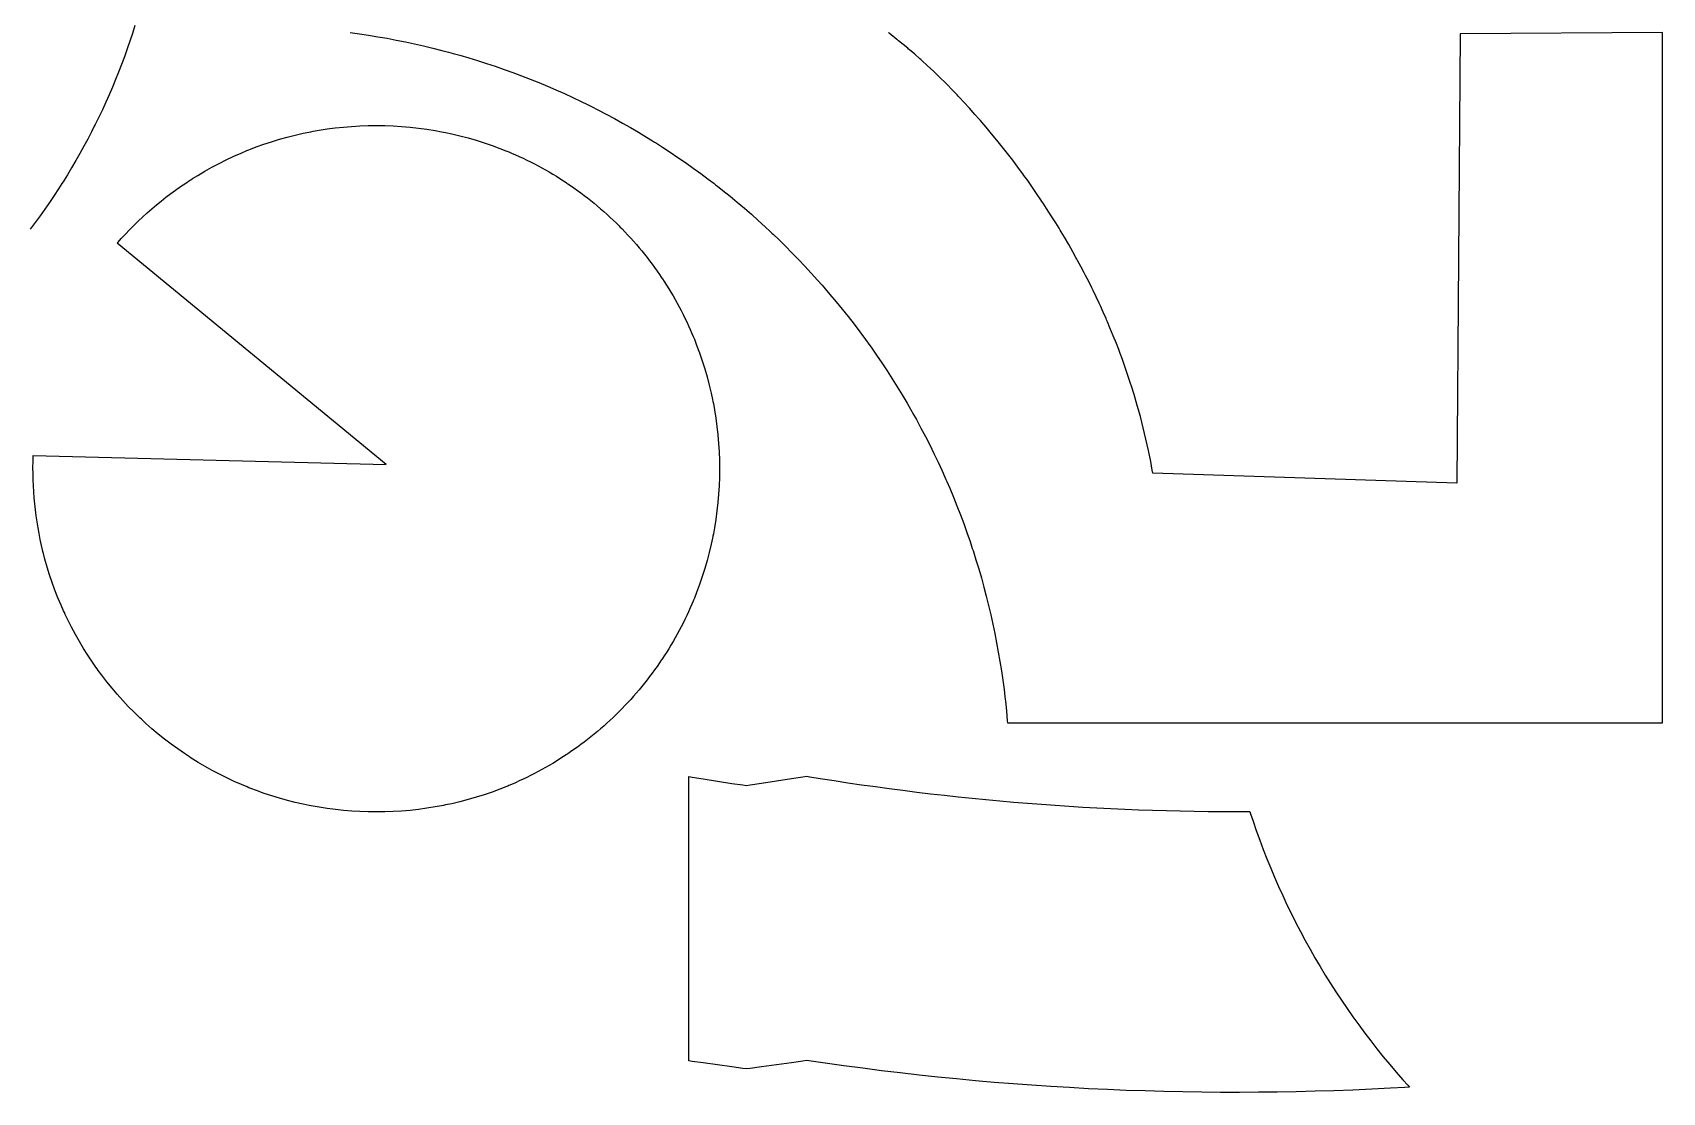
# Model space of a CAD drawing. Extents: x 0 to 1082, y 0 to 2376.
# Drawn here: x 455 to 1069, y 772 to 1171 of the extents above; entities that cross this region are included whole.
import ezdxf

# ---------------------------------------------------------------- set-up
doc = ezdxf.new("R2010")
doc.units = 0
doc.header["$MEASUREMENT"] = 0
doc.layers.get('0').update_dxf_attribs({"true_color": 0xffffff})

msp = doc.modelspace()

# ---------------------------------------------------------------- linework, layer by layer
at = {"color": 0}
for p, q in [((493.358, 1173.6), (492.419, 1170.65)), ((491.446, 1167.72), (490.435, 1164.8)), ((492.419, 1170.65), (491.446, 1167.72)), ((574.418, 1171), (577.904, 1170.52)), ((577.904, 1170.52), (581.383, 1169.99)), ((581.383, 1169.99), (584.856, 1169.43)), ((584.856, 1169.43), (588.321, 1168.82)), ((588.321, 1168.82), (591.778, 1168.17)), ((591.778, 1168.17), (595.228, 1167.48)), ((595.228, 1167.48), (598.669, 1166.74)), ((598.669, 1166.74), (602.103, 1165.97)), ((777.526, 1170.76), (777.236, 1170.99)), ((780.417, 1168.43), (777.526, 1170.76)), ((780.704, 1168.19), (780.417, 1168.43)), ((781.049, 1167.91), (780.704, 1168.19)), ((784.488, 1165.06), (781.049, 1167.91)), ((992.594, 1170.51), (991.325, 1001.19)), ((1068.82, 1170.96), (992.594, 1170.51)), ((1068.82, 910.864), (1068.82, 1170.96)), ((489.387, 1161.89), (488.306, 1159)), ((490.435, 1164.8), (489.387, 1161.89)), ((602.103, 1165.97), (605.526, 1165.15)), ((605.526, 1165.15), (608.94, 1164.28)), ((608.94, 1164.28), (611.494, 1163.61)), ((611.494, 1163.61), (612.344, 1163.38)), ((612.344, 1163.38), (613.19, 1163.15)), ((613.19, 1163.15), (615.721, 1162.44)), ((615.721, 1162.44), (619.085, 1161.46)), ((619.085, 1161.46), (622.435, 1160.44)), ((784.829, 1164.78), (784.488, 1165.06)), ((785.219, 1164.45), (784.829, 1164.78)), ((784.829, 1164.78), (784.829, 1164.78)), ((787.15, 1162.8), (785.219, 1164.45)), ((789.057, 1161.13), (787.15, 1162.8)), ((789.435, 1160.79), (789.057, 1161.13)), ((789.86, 1160.41), (789.435, 1160.79)), ((487.189, 1156.12), (486.036, 1153.25)), ((488.306, 1159), (487.189, 1156.12)), ((622.435, 1160.44), (625.771, 1159.38)), ((625.771, 1159.38), (629.094, 1158.27)), ((629.094, 1158.27), (632.404, 1157.13)), ((632.404, 1157.13), (635.699, 1155.94)), ((635.699, 1155.94), (638.978, 1154.72)), ((638.978, 1154.72), (642.242, 1153.45)), ((791.967, 1158.48), (789.86, 1160.41)), ((794.05, 1156.53), (791.967, 1158.48)), ((794.463, 1156.13), (794.05, 1156.53)), ((794.839, 1155.78), (794.463, 1156.13)), ((796.706, 1153.97), (794.839, 1155.78)), ((484.847, 1150.4), (483.625, 1147.56)), ((486.036, 1153.25), (484.847, 1150.4)), ((642.242, 1153.45), (645.49, 1152.14)), ((645.49, 1152.14), (648.722, 1150.8)), ((648.722, 1150.8), (651.939, 1149.41)), ((651.939, 1149.41), (655.137, 1147.99)), ((798.554, 1152.14), (796.706, 1153.97)), ((798.921, 1151.77), (798.554, 1152.14)), ((799.306, 1151.39), (798.921, 1151.77)), ((801.215, 1149.44), (799.306, 1151.39)), ((803.106, 1147.48), (801.215, 1149.44)), ((482.367, 1144.73), (481.074, 1141.93)), ((483.625, 1147.56), (482.367, 1144.73)), ((655.137, 1147.99), (658.321, 1146.52)), ((658.321, 1146.52), (661.485, 1145.02)), ((661.485, 1145.02), (663.847, 1143.87)), ((663.847, 1143.87), (664.632, 1143.48)), ((664.632, 1143.48), (665.417, 1143.09)), ((665.417, 1143.09), (667.764, 1141.89)), ((803.481, 1147.08), (803.106, 1147.48)), ((804.019, 1146.52), (803.481, 1147.08)), ((805.624, 1144.8), (804.019, 1146.52)), ((807.739, 1142.49), (805.624, 1144.8)), ((809.831, 1140.16), (807.739, 1142.49)), ((478.383, 1136.36), (478.037, 1135.66)), ((478.728, 1137.05), (478.383, 1136.36)), ((479.746, 1139.13), (478.728, 1137.05)), ((481.074, 1141.93), (479.746, 1139.13)), ((581.171, 1135.93), (583.49, 1135.97)), ((583.49, 1135.97), (584.264, 1135.97)), ((584.264, 1135.97), (585.061, 1135.97)), ((585.061, 1135.97), (587.456, 1135.93)), ((667.764, 1141.89), (670.878, 1140.27)), ((670.878, 1140.27), (673.969, 1138.61)), ((673.969, 1138.61), (677.04, 1136.91)), ((677.04, 1136.91), (680.09, 1135.17)), ((811.382, 1138.4), (809.831, 1140.16)), ((811.894, 1137.81), (811.382, 1138.4)), ((812.422, 1137.2), (811.894, 1137.81)), ((813.994, 1135.36), (812.422, 1137.2)), ((475.551, 1130.85), (474.085, 1128.12)), ((476.985, 1133.59), (475.551, 1130.85)), ((478.037, 1135.66), (476.985, 1133.59)), ((541.94, 1128.91), (544.846, 1129.87)), ((544.846, 1129.87), (547.774, 1130.77)), ((547.774, 1130.77), (550.722, 1131.59)), ((550.722, 1131.59), (553.689, 1132.34)), ((553.689, 1132.34), (556.674, 1133.03)), ((556.674, 1133.03), (558.924, 1133.49)), ((558.924, 1133.49), (559.676, 1133.64)), ((559.676, 1133.64), (560.436, 1133.78)), ((560.436, 1133.78), (562.721, 1134.18)), ((562.721, 1134.18), (565.776, 1134.66)), ((565.776, 1134.66), (568.842, 1135.06)), ((568.842, 1135.06), (571.915, 1135.38)), ((571.915, 1135.38), (574.994, 1135.64)), ((574.994, 1135.64), (578.081, 1135.82)), ((578.081, 1135.82), (581.171, 1135.93)), ((587.456, 1135.93), (590.644, 1135.81)), ((590.644, 1135.81), (593.828, 1135.62)), ((593.828, 1135.62), (597.006, 1135.35)), ((597.006, 1135.35), (600.175, 1135)), ((600.175, 1135), (603.336, 1134.57)), ((603.336, 1134.57), (606.486, 1134.07)), ((606.486, 1134.07), (608.843, 1133.64)), ((608.843, 1133.64), (609.625, 1133.49)), ((609.625, 1133.49), (610.401, 1133.33)), ((610.401, 1133.33), (612.719, 1132.83)), ((612.719, 1132.83), (615.796, 1132.11)), ((615.796, 1132.11), (618.851, 1131.31)), ((618.851, 1131.31), (621.886, 1130.43)), ((621.886, 1130.43), (624.899, 1129.48)), ((680.09, 1135.17), (683.119, 1133.4)), ((683.119, 1133.4), (686.125, 1131.59)), ((686.125, 1131.59), (688.367, 1130.21)), ((688.367, 1130.21), (689.11, 1129.74)), ((816.068, 1132.89), (813.994, 1135.36)), ((818.114, 1130.4), (816.068, 1132.89)), ((819.632, 1128.52), (818.114, 1130.4)), ((472.585, 1125.41), (471.051, 1122.72)), ((474.085, 1128.12), (472.585, 1125.41)), ((527.769, 1123.05), (530.549, 1124.36)), ((530.549, 1124.36), (533.36, 1125.6)), ((533.36, 1125.6), (535.486, 1126.49)), ((535.486, 1126.49), (536.2, 1126.77)), ((536.2, 1126.77), (536.911, 1127.06)), ((536.911, 1127.06), (539.058, 1127.87)), ((539.058, 1127.87), (541.94, 1128.91)), ((624.899, 1129.48), (627.886, 1128.45)), ((627.886, 1128.45), (630.85, 1127.35)), ((630.85, 1127.35), (633.056, 1126.48)), ((633.056, 1126.48), (633.786, 1126.18)), ((633.786, 1126.18), (634.153, 1126.03)), ((634.153, 1126.03), (635.247, 1125.56)), ((635.247, 1125.56), (636.701, 1124.93)), ((636.701, 1124.93), (638.147, 1124.28)), ((638.147, 1124.28), (639.583, 1123.61)), ((689.11, 1129.74), (689.853, 1129.27)), ((689.853, 1129.27), (692.071, 1127.85)), ((692.071, 1127.85), (695.01, 1125.93)), ((695.01, 1125.93), (697.924, 1123.97)), ((697.924, 1123.97), (700.813, 1121.98)), ((820.133, 1127.89), (819.632, 1128.52)), ((820.628, 1127.27), (820.133, 1127.89)), ((822.097, 1125.39), (820.628, 1127.27)), ((824.035, 1122.87), (822.097, 1125.39)), ((469.486, 1120.04), (467.886, 1117.39)), ((471.051, 1122.72), (469.486, 1120.04)), ((516.99, 1117.17), (519.632, 1118.74)), ((519.632, 1118.74), (522.311, 1120.24)), ((522.311, 1120.24), (525.024, 1121.68)), ((525.024, 1121.68), (527.769, 1123.05)), ((639.583, 1123.61), (641.012, 1122.93)), ((641.012, 1122.93), (642.432, 1122.22)), ((642.432, 1122.22), (643.843, 1121.5)), ((643.843, 1121.5), (645.244, 1120.76)), ((645.244, 1120.76), (646.637, 1120.01)), ((646.637, 1120.01), (648.021, 1119.23)), ((648.021, 1119.23), (649.394, 1118.45)), ((649.394, 1118.45), (650.758, 1117.64)), ((650.758, 1117.64), (652.114, 1116.82)), ((700.813, 1121.98), (703.676, 1119.95)), ((703.676, 1119.95), (706.515, 1117.88)), ((706.515, 1117.88), (709.329, 1115.78)), ((825.946, 1120.33), (824.035, 1122.87)), ((827.363, 1118.42), (825.946, 1120.33)), ((827.831, 1117.77), (827.363, 1118.42)), ((828.297, 1117.13), (827.831, 1117.77)), ((464.588, 1112.14), (462.89, 1109.55)), ((465.842, 1114.1), (464.588, 1112.14)), ((466.253, 1114.76), (465.842, 1114.1)), ((466.665, 1115.41), (466.253, 1114.76)), ((467.886, 1117.39), (466.665, 1115.41)), ((506.838, 1110.31), (508.688, 1111.66)), ((508.688, 1111.66), (510.563, 1112.99)), ((510.563, 1112.99), (512.463, 1114.28)), ((512.463, 1114.28), (513.901, 1115.23)), ((513.901, 1115.23), (514.385, 1115.54)), ((514.385, 1115.54), (515.031, 1115.95)), ((515.031, 1115.95), (516.99, 1117.17)), ((652.114, 1116.82), (653.458, 1115.98)), ((653.458, 1115.98), (654.792, 1115.12)), ((654.792, 1115.12), (655.786, 1114.47)), ((655.786, 1114.47), (656.117, 1114.25)), ((656.117, 1114.25), (656.447, 1114.02)), ((656.447, 1114.02), (657.433, 1113.35)), ((657.433, 1113.35), (658.74, 1112.45)), ((658.74, 1112.45), (660.035, 1111.52)), ((660.035, 1111.52), (661.318, 1110.58)), ((709.329, 1115.78), (711.424, 1114.18)), ((711.424, 1114.18), (712.117, 1113.64)), ((712.117, 1113.64), (712.807, 1113.11)), ((712.807, 1113.11), (714.865, 1111.48)), ((714.865, 1111.48), (717.588, 1109.29)), ((829.683, 1115.2), (828.297, 1117.13)), ((831.508, 1112.61), (829.683, 1115.2)), ((833.307, 1109.99), (831.508, 1112.61)), ((461.161, 1106.98), (459.4, 1104.43)), ((462.89, 1109.55), (461.161, 1106.98)), ((499.689, 1104.56), (501.438, 1106.04)), ((501.438, 1106.04), (503.213, 1107.49)), ((503.213, 1107.49), (505.012, 1108.92)), ((505.012, 1108.92), (506.838, 1110.31)), ((661.318, 1110.58), (662.589, 1109.63)), ((662.589, 1109.63), (663.849, 1108.66)), ((663.849, 1108.66), (665.096, 1107.67)), ((665.096, 1107.67), (666.331, 1106.67)), ((666.331, 1106.67), (667.553, 1105.65)), ((667.553, 1105.65), (668.764, 1104.62)), ((717.588, 1109.29), (720.282, 1107.07)), ((720.282, 1107.07), (722.95, 1104.81)), ((834.639, 1108.02), (833.307, 1109.99)), ((835.078, 1107.36), (834.639, 1108.02)), ((835.521, 1106.7), (835.078, 1107.36)), ((836.838, 1104.69), (835.521, 1106.7)), ((455.783, 1099.4), (453.929, 1096.91)), ((457.607, 1101.9), (455.783, 1099.4)), ((459.4, 1104.43), (457.607, 1101.9)), ((492.965, 1098.32), (494.604, 1099.92)), ((494.604, 1099.92), (496.272, 1101.5)), ((496.272, 1101.5), (497.967, 1103.04)), ((497.967, 1103.04), (499.689, 1104.56)), ((668.764, 1104.62), (669.961, 1103.57)), ((669.961, 1103.57), (671.146, 1102.51)), ((671.146, 1102.51), (672.318, 1101.44)), ((672.318, 1101.44), (673.476, 1100.35)), ((673.476, 1100.35), (674.622, 1099.24)), ((674.622, 1099.24), (675.474, 1098.41)), ((722.95, 1104.81), (725.589, 1102.51)), ((725.589, 1102.51), (728.2, 1100.19)), ((728.2, 1100.19), (730.782, 1097.83)), ((838.568, 1101.99), (836.838, 1104.69)), ((840.268, 1099.28), (838.568, 1101.99)), ((841.526, 1097.23), (840.268, 1099.28)), ((487.068, 1092.05), (488.215, 1093.33)), ((488.215, 1093.33), (489.769, 1095.02)), ((489.769, 1095.02), (491.353, 1096.68)), ((491.353, 1096.68), (492.965, 1098.32)), ((675.474, 1098.41), (675.754, 1098.13)), ((675.754, 1098.13), (676.036, 1097.84)), ((676.036, 1097.84), (676.872, 1096.99)), ((676.872, 1096.99), (677.976, 1095.85)), ((677.976, 1095.85), (679.067, 1094.69)), ((679.067, 1094.69), (680.142, 1093.52)), ((680.142, 1093.52), (681.203, 1092.33)), ((730.782, 1097.83), (732.701, 1096.05)), ((732.701, 1096.05), (733.336, 1095.45)), ((733.336, 1095.45), (733.976, 1094.84)), ((733.976, 1094.84), (735.883, 1093.01)), ((735.883, 1093.01), (738.4, 1090.53)), ((841.94, 1096.55), (841.526, 1097.23)), ((842.35, 1095.87), (841.94, 1096.55)), ((843.561, 1093.84), (842.35, 1095.87)), ((845.151, 1091.11), (843.561, 1093.84)), ((486.69, 1091.61), (487.068, 1092.05)), ((587.96, 1008.21), (486.69, 1091.61)), ((681.203, 1092.33), (682.249, 1091.14)), ((682.249, 1091.14), (683.279, 1089.93)), ((683.279, 1089.93), (684.296, 1088.7)), ((684.296, 1088.7), (685.297, 1087.47)), ((685.297, 1087.47), (686.283, 1086.22)), ((738.4, 1090.53), (740.887, 1088.03)), ((740.887, 1088.03), (743.343, 1085.5)), ((846.711, 1088.36), (845.151, 1091.11)), ((847.863, 1086.29), (846.711, 1088.36)), ((686.283, 1086.22), (687.254, 1084.96)), ((687.254, 1084.96), (688.208, 1083.69)), ((688.208, 1083.69), (689.149, 1082.41)), ((689.149, 1082.41), (690.072, 1081.11)), ((690.072, 1081.11), (690.981, 1079.81)), ((743.343, 1085.5), (745.768, 1082.94)), ((745.768, 1082.94), (748.162, 1080.35)), ((848.242, 1085.6), (847.863, 1086.29)), ((848.497, 1085.13), (848.242, 1085.6)), ((849.76, 1082.78), (848.497, 1085.13)), ((851, 1080.42), (849.76, 1082.78)), ((690.981, 1079.81), (691.653, 1078.82)), ((691.653, 1078.82), (691.874, 1078.49)), ((691.874, 1078.49), (692.094, 1078.16)), ((692.094, 1078.16), (692.747, 1077.16)), ((692.747, 1077.16), (693.604, 1075.83)), ((693.604, 1075.83), (694.443, 1074.48)), ((748.162, 1080.35), (750.525, 1077.73)), ((750.525, 1077.73), (752.276, 1075.75)), ((752.276, 1075.75), (752.856, 1075.08)), ((752.856, 1075.08), (753.447, 1074.4)), ((851.246, 1079.95), (851, 1080.42)), ((851.489, 1079.48), (851.246, 1079.95)), ((852.688, 1077.13), (851.489, 1079.48)), ((853.865, 1074.76), (852.688, 1077.13)), ((854.097, 1074.29), (853.865, 1074.76)), ((694.443, 1074.48), (695.267, 1073.13)), ((695.267, 1073.13), (696.074, 1071.77)), ((696.074, 1071.77), (696.863, 1070.39)), ((696.863, 1070.39), (697.635, 1069.01)), ((697.635, 1069.01), (698.39, 1067.62)), ((753.447, 1074.4), (755.206, 1072.34)), ((755.206, 1072.34), (757.522, 1069.58)), ((757.522, 1069.58), (759.803, 1066.78)), ((854.332, 1073.81), (854.097, 1074.29)), ((855.489, 1071.4), (854.332, 1073.81)), ((856.622, 1068.99), (855.489, 1071.4)), ((856.846, 1068.5), (856.622, 1068.99)), ((857.068, 1068.02), (856.846, 1068.5)), ((698.39, 1067.62), (699.128, 1066.21)), ((699.128, 1066.21), (699.849, 1064.8)), ((699.849, 1064.8), (700.553, 1063.38)), ((700.553, 1063.38), (701.238, 1061.95)), ((759.803, 1066.78), (762.049, 1063.96)), ((762.049, 1063.96), (764.26, 1061.11)), ((858.158, 1065.61), (857.068, 1068.02)), ((859.226, 1063.19), (858.158, 1065.61)), ((859.438, 1062.7), (859.226, 1063.19)), ((859.757, 1061.97), (859.438, 1062.7)), ((701.238, 1061.95), (701.907, 1060.52)), ((701.907, 1060.52), (702.557, 1059.07)), ((702.557, 1059.07), (703.19, 1057.62)), ((703.19, 1057.62), (703.654, 1056.52)), ((703.654, 1056.52), (703.806, 1056.16)), ((703.806, 1056.16), (704.108, 1055.43)), ((764.26, 1061.11), (766.435, 1058.23)), ((766.435, 1058.23), (768.575, 1055.32)), ((860.7, 1059.74), (859.757, 1061.97)), ((861.926, 1056.76), (860.7, 1059.74)), ((863.118, 1053.77), (861.926, 1056.76)), ((704.108, 1055.43), (704.978, 1053.22)), ((704.978, 1053.22), (706.078, 1050.26)), ((706.078, 1050.26), (707.103, 1047.27)), ((768.575, 1055.32), (770.157, 1053.13)), ((770.157, 1053.13), (770.678, 1052.39)), ((770.678, 1052.39), (771.194, 1051.66)), ((771.194, 1051.66), (772.726, 1049.46)), ((863.989, 1051.52), (863.118, 1053.77)), ((864.274, 1050.76), (863.989, 1051.52)), ((864.553, 1050.02), (864.274, 1050.76)), ((865.374, 1047.79), (864.553, 1050.02)), ((707.103, 1047.27), (708.054, 1044.26)), ((708.054, 1044.26), (708.932, 1041.22)), ((772.726, 1049.46), (774.738, 1046.51)), ((774.738, 1046.51), (776.71, 1043.52)), ((866.438, 1044.81), (865.374, 1047.79)), ((867.465, 1041.81), (866.438, 1044.81)), ((708.932, 1041.22), (709.735, 1038.17)), ((709.735, 1038.17), (710.461, 1035.09)), ((776.71, 1043.52), (778.646, 1040.52)), ((778.646, 1040.52), (780.543, 1037.49)), ((868.213, 1039.55), (867.465, 1041.81)), ((868.456, 1038.8), (868.213, 1039.55)), ((868.79, 1037.76), (868.456, 1038.8)), ((869.757, 1034.64), (868.79, 1037.76)), ((710.461, 1035.09), (710.958, 1032.77)), ((710.958, 1032.77), (711.113, 1032)), ((711.113, 1032), (711.267, 1031.21)), ((780.543, 1037.49), (782.403, 1034.44)), ((782.403, 1034.44), (784.225, 1031.36)), ((870.986, 1030.47), (869.757, 1034.64)), ((711.267, 1031.21), (711.693, 1028.86)), ((711.693, 1028.86), (712.196, 1025.71)), ((712.196, 1025.71), (712.624, 1022.55)), ((784.225, 1031.36), (785.567, 1029.04)), ((785.567, 1029.04), (786.007, 1028.26)), ((786.007, 1028.26), (786.45, 1027.48)), ((786.45, 1027.48), (787.758, 1025.13)), ((872.143, 1026.27), (870.986, 1030.47)), ((873.228, 1022.06), (872.143, 1026.27)), ((712.624, 1022.55), (712.972, 1019.38)), ((712.972, 1019.38), (713.244, 1016.2)), ((787.758, 1025.13), (789.469, 1021.97)), ((789.469, 1021.97), (791.14, 1018.79)), ((874.24, 1017.82), (873.228, 1022.06)), ((713.244, 1016.2), (713.439, 1013.02)), ((791.14, 1018.79), (792.771, 1015.59)), ((792.771, 1015.59), (794.361, 1012.37)), ((875.179, 1013.57), (874.24, 1017.82)), ((876.046, 1009.31), (875.179, 1013.57)), ((454.935, 1007.06), (454.964, 1009.33)), ((454.944, 1004.78), (454.935, 1007.06)), ((454.964, 1009.33), (455.011, 1011.04)), ((455.011, 1011.04), (455.033, 1011.61)), ((455.033, 1011.61), (587.96, 1008.21)), ((713.439, 1013.02), (713.556, 1009.83)), ((713.556, 1009.83), (713.594, 1007.43)), ((713.594, 1007.43), (713.594, 1006.63)), ((794.361, 1012.37), (795.91, 1009.13)), ((795.91, 1009.13), (797.418, 1005.88)), ((876.649, 1006.1), (876.046, 1009.31)), ((454.996, 1002.51), (454.944, 1004.78)), ((455.086, 1000.23), (454.996, 1002.51)), ((713.556, 1003.44), (713.439, 1000.25)), ((713.594, 1005.84), (713.556, 1003.44)), ((713.594, 1006.63), (713.594, 1005.84)), ((797.418, 1005.88), (798.524, 1003.42)), ((798.524, 1003.42), (798.886, 1002.6)), ((798.886, 1002.6), (799.247, 1001.78)), ((799.247, 1001.78), (800.311, 999.303)), ((876.839, 1005.02), (876.649, 1006.1)), ((991.325, 1001.19), (876.839, 1005.02)), ((455.217, 997.962), (455.086, 1000.23)), ((455.386, 995.694), (455.217, 997.962)), ((455.596, 993.431), (455.386, 995.694)), ((713.244, 997.071), (712.972, 993.893)), ((713.439, 1000.25), (713.244, 997.071)), ((800.311, 999.303), (801.694, 995.989)), ((801.694, 995.989), (803.036, 992.66)), ((455.844, 991.169), (455.596, 993.431)), ((456.133, 988.914), (455.844, 991.169)), ((456.461, 986.664), (456.133, 988.914)), ((712.624, 990.724), (712.196, 987.563)), ((712.972, 993.893), (712.624, 990.724)), ((803.036, 992.66), (804.335, 989.313)), ((804.335, 989.313), (805.592, 985.95)), ((456.829, 984.418), (456.461, 986.664)), ((457.236, 982.179), (456.829, 984.418)), ((711.693, 984.411), (711.267, 982.056)), ((712.196, 987.563), (711.693, 984.411)), ((805.592, 985.95), (806.806, 982.571)), ((806.806, 982.571), (807.978, 979.178)), ((457.682, 979.947), (457.236, 982.179)), ((458.168, 977.722), (457.682, 979.947)), ((458.557, 976.057), (458.168, 977.722)), ((710.461, 978.179), (709.735, 975.103)), ((710.96, 980.497), (710.461, 978.179)), ((711.113, 981.272), (710.96, 980.497)), ((711.267, 982.056), (711.113, 981.272)), ((807.978, 979.178), (808.829, 976.622)), ((808.829, 976.622), (809.106, 975.769)), ((458.693, 975.504), (458.557, 976.057)), ((458.875, 974.761), (458.693, 975.504)), ((459.46, 972.54), (458.875, 974.761)), ((460.296, 969.596), (459.46, 972.54)), ((708.932, 972.047), (708.056, 969.012)), ((709.735, 975.103), (708.932, 972.047)), ((809.106, 975.769), (809.382, 974.917)), ((809.382, 974.917), (810.19, 972.351)), ((810.19, 972.351), (811.231, 968.922)), ((461.203, 966.674), (460.296, 969.596)), ((462.179, 963.775), (461.203, 966.674)), ((707.103, 966), (706.078, 963.012)), ((708.056, 969.012), (707.103, 966)), ((811.231, 968.922), (812.228, 965.481)), ((812.228, 965.481), (813.181, 962.028)), ((463.224, 960.9), (462.179, 963.775)), ((464.338, 958.05), (463.224, 960.9)), ((465.518, 955.226), (464.338, 958.05)), ((704.978, 960.049), (704.108, 957.843)), ((706.078, 963.012), (704.978, 960.049)), ((813.181, 962.028), (814.09, 958.564)), ((814.09, 958.564), (814.957, 955.089)), ((466.446, 953.125), (465.518, 955.226)), ((466.767, 952.431), (466.446, 953.125)), ((467.088, 951.735), (466.767, 952.431)), ((701.907, 952.751), (701.238, 951.314)), ((702.557, 954.197), (701.907, 952.751)), ((703.19, 955.651), (702.557, 954.197)), ((703.654, 956.746), (703.19, 955.651)), ((703.806, 957.113), (703.654, 956.746)), ((704.108, 957.843), (703.806, 957.113)), ((814.957, 955.089), (815.779, 951.604)), ((468.083, 949.663), (467.088, 951.735)), ((469.465, 946.926), (468.083, 949.663)), ((470.91, 944.226), (469.465, 946.926)), ((698.39, 945.653), (697.635, 944.261)), ((699.128, 947.056), (698.39, 945.653)), ((699.849, 948.467), (699.128, 947.056)), ((700.553, 949.886), (699.849, 948.467)), ((701.238, 951.314), (700.553, 949.886)), ((815.779, 951.604), (816.558, 948.108)), ((816.558, 948.108), (817.293, 944.604)), ((472.419, 941.56), (470.91, 944.226)), ((473.992, 938.932), (472.419, 941.56)), ((695.267, 940.139), (694.443, 938.785)), ((696.074, 941.503), (695.267, 940.139)), ((696.863, 942.878), (696.074, 941.503)), ((697.635, 944.261), (696.863, 942.878)), ((817.293, 944.604), (817.983, 941.09)), ((817.983, 941.09), (818.629, 937.568)), ((475.626, 936.34), (473.992, 938.932)), ((477.322, 933.788), (475.626, 936.34)), ((478.632, 931.899), (477.322, 933.788)), ((690.979, 933.461), (690.069, 932.153)), ((691.653, 934.45), (690.979, 933.461)), ((691.874, 934.782), (691.653, 934.45)), ((692.094, 935.111), (691.874, 934.782)), ((691.874, 934.782), (691.874, 934.782)), ((692.747, 936.106), (692.094, 935.111)), ((693.604, 937.44), (692.747, 936.106)), ((694.443, 938.785), (693.604, 937.44)), ((818.629, 937.568), (819.232, 934.036)), ((819.232, 934.036), (819.79, 930.499)), ((479.079, 931.276), (478.632, 931.899)), ((479.526, 930.651), (479.079, 931.276)), ((480.9, 928.799), (479.526, 930.651)), ((482.779, 926.365), (480.9, 928.799)), ((687.246, 928.299), (686.275, 927.038)), ((688.203, 929.571), (687.246, 928.299)), ((689.143, 930.856), (688.203, 929.571)), ((690.069, 932.153), (689.143, 930.856)), ((819.79, 930.499), (820.304, 926.953)), ((484.715, 923.979), (482.779, 926.365)), ((486.707, 921.639), (484.715, 923.979)), ((488.753, 919.347), (486.707, 921.639)), ((682.239, 922.124), (681.194, 920.926)), ((683.271, 923.333), (682.239, 922.124)), ((684.286, 924.556), (683.271, 923.333)), ((685.287, 925.79), (684.286, 924.556)), ((686.275, 927.038), (685.287, 925.79)), ((820.304, 926.953), (820.774, 923.4)), ((820.774, 923.4), (821.097, 920.731)), ((490.853, 917.103), (488.753, 919.347)), ((493.006, 914.91), (490.853, 917.103)), ((494.654, 913.296), (493.006, 914.91)), ((675.754, 915.143), (674.625, 914.028)), ((676.871, 916.274), (675.754, 915.143)), ((677.972, 917.417), (676.871, 916.274)), ((679.061, 918.574), (677.972, 917.417)), ((680.135, 919.743), (679.061, 918.574)), ((681.194, 920.926), (680.135, 919.743)), ((821.097, 920.731), (821.197, 919.84)), ((821.197, 919.84), (821.282, 919.093)), ((821.282, 919.093), (821.668, 915.356)), ((821.668, 915.356), (822.008, 911.613)), ((495.211, 912.767), (494.654, 913.296)), ((495.769, 912.238), (495.211, 912.767)), ((497.468, 910.676), (495.769, 912.238)), ((499.772, 908.64), (497.468, 910.676)), ((669.971, 909.703), (668.775, 908.658)), ((671.154, 910.762), (669.971, 909.703)), ((672.325, 911.837), (671.154, 910.762)), ((673.482, 912.925), (672.325, 911.837)), ((674.625, 914.028), (673.482, 912.925)), ((822.008, 911.613), (822.069, 910.864)), ((822.069, 910.864), (1068.82, 910.864)), ((502.124, 906.661), (499.772, 908.64)), ((504.521, 904.738), (502.124, 906.661)), ((506.963, 902.872), (504.521, 904.738)), ((509.449, 901.064), (506.963, 902.872)), ((661.326, 902.694), (660.042, 901.754)), ((662.6, 903.651), (661.326, 902.694)), ((663.86, 904.624), (662.6, 903.651)), ((665.107, 905.61), (663.86, 904.624)), ((666.343, 906.611), (665.107, 905.61)), ((667.565, 907.628), (666.343, 906.611)), ((668.775, 908.658), (667.565, 907.628)), ((511.978, 899.315), (509.449, 901.064)), ((513.9, 898.04), (511.978, 899.315)), ((514.547, 897.626), (513.9, 898.04)), ((515.193, 897.213), (514.547, 897.626)), ((517.149, 896.004), (515.193, 897.213)), ((653.457, 897.293), (652.113, 896.454)), ((654.792, 898.15), (653.457, 897.293)), ((655.786, 898.803), (654.792, 898.15)), ((656.115, 899.024), (655.786, 898.803)), ((656.447, 899.244), (656.115, 899.024)), ((657.436, 899.918), (656.447, 899.244)), ((658.746, 900.828), (657.436, 899.918)), ((660.042, 901.754), (658.746, 900.828)), ((519.786, 894.446), (517.149, 896.004)), ((522.46, 892.95), (519.786, 894.446)), ((525.168, 891.519), (522.46, 892.95)), ((527.908, 890.154), (525.168, 891.519)), ((642.432, 891.049), (641.011, 890.344)), ((643.843, 891.769), (642.432, 891.049)), ((645.244, 892.507), (643.843, 891.769)), ((646.637, 893.262), (645.244, 892.507)), ((648.021, 894.035), (646.637, 893.262)), ((649.394, 894.824), (648.021, 894.035)), ((650.758, 895.631), (649.394, 894.824)), ((652.113, 896.454), (650.758, 895.631)), ((701.972, 890.65), (703.328, 890.426)), ((701.972, 783.531), (701.972, 890.65)), ((703.328, 890.426), (707.399, 889.769)), ((740.721, 889.882), (744.967, 890.571)), ((744.967, 890.571), (746.382, 890.806)), ((746.382, 890.806), (747.675, 890.592)), ((747.675, 890.592), (751.558, 889.961)), ((530.682, 888.853), (527.908, 890.154)), ((533.486, 887.618), (530.682, 888.853)), ((535.608, 886.733), (533.486, 887.618)), ((536.319, 886.45), (535.608, 886.733)), ((537.029, 886.168), (536.319, 886.45)), ((539.172, 885.354), (537.029, 886.168)), ((542.047, 884.326), (539.172, 885.354)), ((544.947, 883.367), (542.047, 884.326)), ((627.886, 884.819), (624.897, 883.793)), ((630.849, 885.918), (627.886, 884.819)), ((633.054, 886.789), (630.849, 885.918)), ((633.785, 887.092), (633.054, 886.789)), ((634.151, 887.243), (633.785, 887.092)), ((635.247, 887.707), (634.151, 887.243)), ((636.7, 888.34), (635.247, 887.707)), ((638.146, 888.99), (636.7, 888.34)), ((639.583, 889.658), (638.146, 888.99)), ((641.011, 890.344), (639.583, 889.658)), ((707.399, 889.769), (712.829, 888.919)), ((712.829, 888.919), (718.265, 888.099)), ((718.265, 888.099), (722.344, 887.503)), ((722.344, 887.503), (723.704, 887.31)), ((723.704, 887.31), (725.125, 887.511)), ((725.125, 887.511), (729.382, 888.135)), ((729.382, 888.135), (735.053, 888.992)), ((735.053, 888.992), (740.721, 889.882)), ((751.558, 889.961), (756.739, 889.142)), ((756.739, 889.142), (761.924, 888.351)), ((761.924, 888.351), (767.111, 887.589)), ((767.111, 887.589), (772.303, 886.854)), ((772.303, 886.854), (777.497, 886.146)), ((777.497, 886.146), (782.696, 885.467)), ((782.696, 885.467), (787.897, 884.814)), ((787.897, 884.814), (793.101, 884.189)), ((547.867, 882.478), (544.947, 883.367)), ((550.808, 881.658), (547.867, 882.478)), ((553.768, 880.908), (550.808, 881.658)), ((556.746, 880.229), (553.768, 880.908)), ((558.99, 879.764), (556.746, 880.229)), ((559.74, 879.621), (558.99, 879.764)), ((560.497, 879.476), (559.74, 879.621)), ((562.776, 879.078), (560.497, 879.476)), ((565.825, 878.608), (562.776, 879.078)), ((568.882, 878.21), (565.825, 878.608)), ((571.947, 877.883), (568.882, 878.21)), ((600.175, 878.274), (597.006, 877.925)), ((603.336, 878.7), (600.175, 878.274)), ((606.486, 879.204), (603.336, 878.7)), ((608.843, 879.629), (606.486, 879.204)), ((609.625, 879.785), (608.843, 879.629)), ((610.4, 879.938), (609.625, 879.785)), ((612.719, 880.436), (610.4, 879.938)), ((615.794, 881.162), (612.719, 880.436)), ((618.85, 881.965), (615.794, 881.162)), ((621.885, 882.842), (618.85, 881.965)), ((624.897, 883.793), (621.885, 882.842)), ((793.101, 884.189), (798.308, 883.593)), ((798.308, 883.593), (803.519, 883.024)), ((803.519, 883.024), (808.732, 882.482)), ((808.732, 882.482), (813.947, 881.968)), ((813.947, 881.968), (819.167, 881.482)), ((819.167, 881.482), (824.387, 881.024)), ((824.387, 881.024), (829.61, 880.593)), ((829.61, 880.593), (834.835, 880.19)), ((834.835, 880.19), (840.063, 879.815)), ((840.063, 879.815), (845.292, 879.468)), ((845.292, 879.468), (850.524, 879.149)), ((850.524, 879.149), (855.757, 878.857)), ((855.757, 878.857), (860.992, 878.593)), ((860.992, 878.593), (866.228, 878.357)), ((866.228, 878.357), (871.465, 878.149)), ((871.465, 878.149), (876.704, 877.968)), ((575.019, 877.629), (571.947, 877.883)), ((578.097, 877.447), (575.019, 877.629)), ((581.179, 877.339), (578.097, 877.447)), ((583.492, 877.303), (581.179, 877.339)), ((584.264, 877.303), (583.492, 877.303)), ((585.061, 877.303), (584.264, 877.303)), ((587.456, 877.342), (585.061, 877.303)), ((590.643, 877.458), (587.456, 877.342)), ((593.828, 877.653), (590.643, 877.458)), ((597.006, 877.925), (593.828, 877.653)), ((876.704, 877.968), (881.944, 877.815)), ((881.944, 877.815), (887.186, 877.692)), ((887.186, 877.692), (892.428, 877.594)), ((892.428, 877.594), (897.671, 877.525)), ((897.671, 877.525), (902.915, 877.483)), ((902.915, 877.483), (908.16, 877.471)), ((908.16, 877.471), (912.093, 877.478)), ((912.093, 877.478), (913.404, 877.485)), ((913.404, 877.485), (913.696, 876.583)), ((913.696, 876.583), (914.594, 873.885)), ((914.594, 873.885), (915.831, 870.301)), ((915.831, 870.301), (917.113, 866.739)), ((917.113, 866.739), (918.443, 863.194)), ((918.443, 863.194), (919.818, 859.671)), ((919.818, 859.671), (921.24, 856.167)), ((921.24, 856.167), (922.707, 852.683)), ((922.707, 852.683), (924.221, 849.222)), ((924.221, 849.222), (925.779, 845.782)), ((925.779, 845.782), (927.382, 842.363)), ((927.382, 842.363), (929.031, 838.967)), ((929.031, 838.967), (930.724, 835.594)), ((930.724, 835.594), (932.461, 832.244)), ((932.461, 832.244), (934.242, 828.919)), ((934.242, 828.919), (936.067, 825.617)), ((936.067, 825.617), (937.935, 822.34)), ((937.935, 822.34), (939.847, 819.089)), ((939.847, 819.089), (941.801, 815.861)), ((941.801, 815.861), (943.799, 812.661)), ((943.799, 812.661), (945.839, 809.488)), ((945.839, 809.488), (947.921, 806.34)), ((947.921, 806.34), (950.046, 803.219)), ((950.046, 803.219), (952.211, 800.126)), ((952.211, 800.126), (954.419, 797.063)), ((954.419, 797.063), (956.668, 794.026)), ((956.668, 794.026), (958.958, 791.019)), ((958.958, 791.019), (961.289, 788.042)), ((961.289, 788.042), (963.66, 785.094)), ((703.329, 783.329), (701.972, 783.531)), ((707.4, 782.738), (703.329, 783.329)), ((712.831, 781.972), (707.4, 782.738)), ((718.265, 781.233), (712.831, 781.972)), ((722.344, 780.696), (718.265, 781.233)), ((723.704, 780.521), (722.344, 780.696)), ((725.124, 780.703), (723.704, 780.521)), ((729.381, 781.264), (725.124, 780.703)), ((735.051, 782.037), (729.381, 781.264)), ((740.718, 782.84), (735.051, 782.037)), ((744.967, 783.461), (740.718, 782.84)), ((746.382, 783.672), (744.967, 783.461)), ((748.143, 783.408), (746.382, 783.672)), ((753.432, 782.64), (748.143, 783.408)), ((760.486, 781.656), (753.432, 782.64)), ((767.546, 780.717), (760.486, 781.656)), ((774.611, 779.824), (767.546, 780.717)), ((781.682, 778.976), (774.611, 779.824)), ((963.66, 785.094), (966.071, 782.176)), ((966.071, 782.176), (968.524, 779.29)), ((788.756, 778.176), (781.682, 778.976)), ((795.835, 777.422), (788.756, 778.176)), ((802.918, 776.714), (795.835, 777.422)), ((810.004, 776.051), (802.918, 776.714)), ((817.094, 775.436), (810.004, 776.051)), ((824.189, 774.867), (817.094, 775.436)), ((831.286, 774.344), (824.189, 774.867)), ((838.386, 773.867), (831.286, 774.344)), ((845.489, 773.436), (838.386, 773.867)), ((968.524, 779.29), (971.014, 776.435)), ((971.014, 776.435), (972.908, 774.313)), ((972.908, 774.313), (973.546, 773.61)), ((852.593, 773.051), (845.489, 773.436)), ((859.701, 772.714), (852.593, 773.051)), ((866.811, 772.422), (859.701, 772.714)), ((873.922, 772.176), (866.811, 772.422)), ((881.035, 771.978), (873.922, 772.176)), ((888.149, 771.825), (881.035, 771.978)), ((895.264, 771.718), (888.149, 771.825)), ((902.381, 771.658), (895.264, 771.718)), ((909.497, 771.644), (902.381, 771.658)), ((916.615, 771.678), (909.497, 771.644)), ((923.733, 771.757), (916.615, 771.678)), ((930.851, 771.882), (923.733, 771.757)), ((937.968, 772.054), (930.851, 771.882)), ((945.086, 772.272), (937.968, 772.054)), ((952.203, 772.537), (945.086, 772.272)), ((959.318, 772.849), (952.203, 772.537)), ((966.432, 773.206), (959.318, 772.849)), ((971.768, 773.504), (966.432, 773.206)), ((973.546, 773.61), (971.768, 773.504))]:
    msp.add_line(p, q, dxfattribs=at)

doc.saveas('drawing.dxf')
